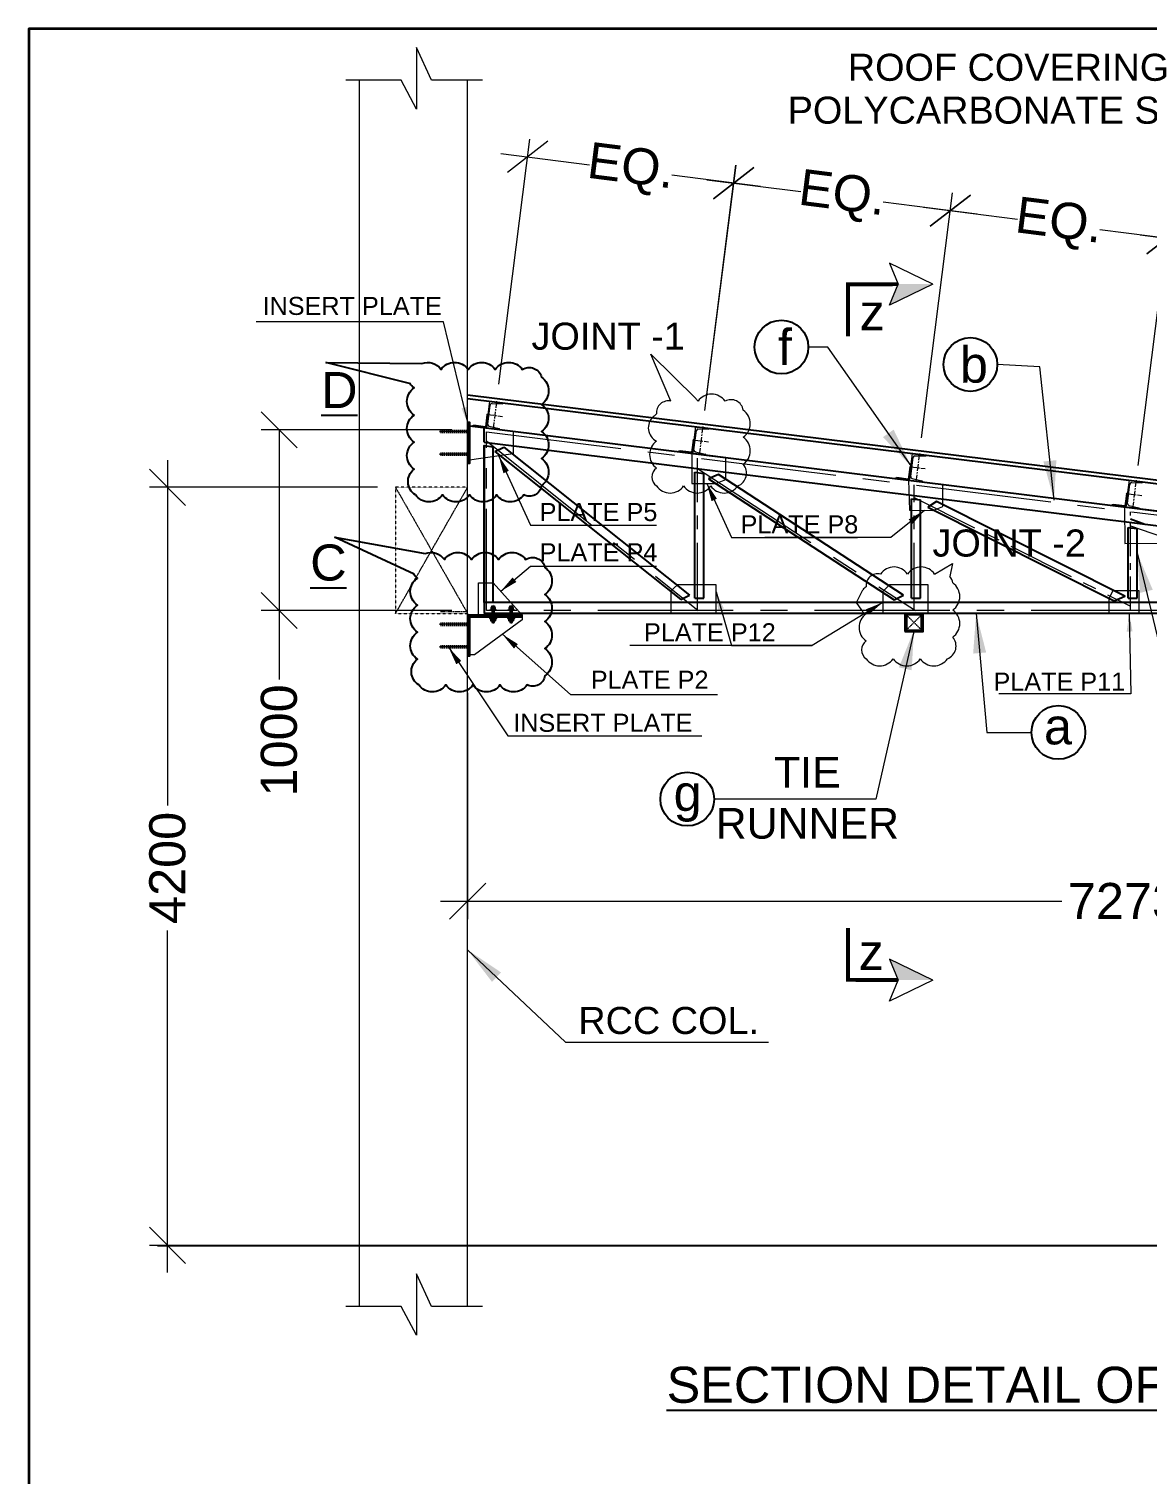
# Model space of a CAD drawing. Header units: inches. Extents: x 1789308 to 1948517, y 1504002 to 1708835.
# Drawn here: x 1825730 to 1850513, y 1643474 to 1675503 of the extents above; entities that cross this region are included whole.
import ezdxf
from ezdxf.enums import TextEntityAlignment as Align

# ---------------------------------------------------------------- set-up
doc = ezdxf.new("R2010")
doc.units = ezdxf.units.IN
doc.header["$LTSCALE"] = 0.015
doc.header["$MEASUREMENT"] = 0
doc.header["$PDMODE"] = 34
doc.header["$PDSIZE"] = -0.1
for name, pattern in [('CENTER', [2, 1.25, -0.25, 0.25, -0.25]), ('CENTER2', [1.125, 0.75, -0.125, 0.125, -0.125]), ('DASHED2', [0.375, 0.25, -0.125]), ('HIDDEN', [0.375, 0.25, -0.125])]:
    doc.linetypes.add(name, pattern=pattern)
for name, color, linetype, lineweight in [('50x50x6', 114, 'Continuous', 9), ('BEAM - STR', 150, 'DASHED2', 30), ('CEN', 5, 'CENTER', 15), ('CENTER LINE', 1, 'CENTER2', 18), ('COLUMN - STR', 6, 'Continuous', 15), ('GRID - COLUMN - STR', 251, 'CENTER', 15), ('lintel', 84, 'Continuous', 35), ('PLATE', 1, 'Continuous', 25), ('RF', 90, 'Continuous', 30), ('SECTION', 3, 'Continuous', 20), ('SECTION -  LINE - STR', 3, 'Continuous', 20), ('TEXT', 7, 'Continuous', 5), ('TRUSS', 82, 'Continuous', 25)]:
    doc.layers.add(name, color=color, linetype=linetype, lineweight=lineweight)
for name, color, linetype in [('DIM DEM', 191, 'Continuous'), ('SECTION LINE', 54, 'Continuous'), ('STR_Dimension_Pranav', 30, 'Continuous'), ('STR_TEXT_Pranav', 62, 'Continuous'), ('TITLE', 7, 'Continuous'), ('tube 63x63x4.5', 70, 'Continuous'), ('TXT', 2, 'Continuous')]:
    doc.layers.add(name, color=color, linetype=linetype)
doc.layers.add('Grid', color=7, linetype='DASHED2', lineweight=9, true_color=0x919191)
doc.layers.add('HATCH', color=7, linetype='Continuous', lineweight=5, true_color=0xc2c2c2)
doc.styles.add('ARIAL NARROW', font='ARIALN.TTF')
doc.styles.add('PRADEEP - STR', font='swissel.ttf')
doc.styles.add('ROMAND', font='arial.ttf')
doc.dimstyles.new('SHIFT DIM', dxfattribs={"dimtxt": 250, "dimasz": 200, "dimexe": 100, "dimexo": 100, "dimgap": 0.02, "dimtad": 0, "dimdec": 0, "dimzin": 0, "dimdsep": 46, "dimtxsty": 'ARIAL NARROW', "dimblk": 'OBLIQUE', "dimcen": 0.09, "dimdle": 150, "dimclrd": 256, "dimclre": 256, "dimclrt": 7, "dimadec": 0, "dimazin": 0, "dimtfac": 1, "dimtdec": 0, "dimtofl": 0, "dimtmove": 0, "dimatfit": 3, "dimfxl": 0.1, "dimtolj": 1, "dimtzin": 0, "dimlwd": 13, "dimlwe": 13, "dimarcsym": 0})

# ---------------------------------------------------------------- blocks, each defined once
blk = doc.blocks.new('_Oblique')
at = {"color": 0, "linetype": 'ByBlock', "lineweight": -2}
blk.add_line((-0.5, -0.5), (0.5, 0.5), dxfattribs=at)
blk = doc.blocks.new('*D486')
at = {"layer": 'Defpoints', "color": 0, "transparency": 16777216}
for p in [(-8316.7, 983), (-7259.9, 983), (-7259.9, -17)]:
    blk.add_point(p, dxfattribs=at)
at = {"layer": 'DIM DEM', "lineweight": 13, "transparency": 16777216}
for p, q in [((-7359.9, 983), (-8416.7, 983)), ((-8316.7, 983), (-8316.7, -167)), ((-7359.9, -17), (-8416.7, -17)), ((-8316.7, -17), (-8316.7, -399.7))]:
    blk.add_line(p, q, dxfattribs=at)
at = {"layer": 'DIM DEM', "lineweight": 13, "transparency": 16777216, "xscale": 200, "yscale": 200, "zscale": 200}
for p, rotation in [((-8316.7, 983), 90), ((-8316.7, -17), 270)]:
    blk.add_blockref('_Oblique', p, dxfattribs=dict(at, rotation=rotation))
at = {"layer": 'DIM DEM', "color": 7, "transparency": 16777216, "insert": (-8316.7, -737.3), "char_height": 200, "attachment_point": 5, "rotation": 90, "style": 'PRADEEP - STR'}
blk.add_mtext('\\A1;1000', dxfattribs=at)
blk = doc.blocks.new('*D487')
at = {"layer": 'Defpoints', "color": 0, "transparency": 16777216}
for p in [(1.4, -210, 0), (-7271.9, -374), (1.4, -1628.5)]:
    blk.add_point(p, dxfattribs=at)
at = {"layer": 'DIM DEM', "lineweight": 13, "transparency": 16777216}
for p, q in [((1.4, -310), (1.4, -1728.5)), ((-7271.9, -474), (-7271.9, -1728.5)), ((-7421.9, -1628.5), (-3979.2, -1628.5)), ((151.4, -1628.5), (-3291.3, -1628.5))]:
    blk.add_line(p, q, dxfattribs=at)
at = {"layer": 'DIM DEM', "lineweight": 13, "transparency": 16777216, "xscale": 200, "yscale": 200, "zscale": 200, "rotation": 180}
blk.add_blockref('_Oblique', (-7271.9, -1628.5), dxfattribs=at)
at = {"layer": 'DIM DEM', "lineweight": 13, "transparency": 16777216, "xscale": 200, "yscale": 200, "zscale": 200}
blk.add_blockref('_Oblique', (1.4, -1628.5), dxfattribs=at)
at = {"layer": 'DIM DEM', "color": 7, "transparency": 16777216, "insert": (-3635.2, -1628.5), "char_height": 200, "attachment_point": 5, "style": 'PRADEEP - STR'}
blk.add_mtext('\\A1;7273', dxfattribs=at)
blk = doc.blocks.new('*D479')
at = {"layer": 'Defpoints', "color": 0, "transparency": 16777216}
for p in [(-7671.9, 665), (-8934.9, -3535), (-7759.5, -3535)]:
    blk.add_point(p, dxfattribs=at)
at = {"layer": 'DIM DEM', "lineweight": 13, "transparency": 16777216}
for p, q in [((-8934.9, 815), (-8934.9, -1097.3)), ((-7771.9, 665), (-9034.9, 665)), ((-8934.9, -3685), (-8934.9, -1790)), ((-7859.5, -3535), (-9034.9, -3535))]:
    blk.add_line(p, q, dxfattribs=at)
at = {"layer": 'DIM DEM', "lineweight": 13, "transparency": 16777216, "xscale": 200, "yscale": 200, "zscale": 200}
for p, rotation in [((-8934.9, 665), 90), ((-8934.9, -3535), 270)]:
    blk.add_blockref('_Oblique', p, dxfattribs=dict(at, rotation=rotation))
at = {"layer": 'DIM DEM', "color": 7, "transparency": 16777216, "insert": (-8934.9, -1443.7), "char_height": 200, "attachment_point": 5, "rotation": 90, "style": 'PRADEEP - STR'}
blk.add_mtext('\\A1;4200', dxfattribs=at)
blk = doc.blocks.new('A$C284E463E')
for p, q in [((-0.375, 1.5), (0.375, 1.5)), ((-0.375, 0), (-0.375, 1.5)), ((-0.321, 0.214), (-0.321, 1.286)), ((-0.231, 1.386), (0.33, 1.445)), ((-0.375, 0), (0.375, 0)), ((-0.231, 0.114), (0.33, 0.055)), ((0.375, 0), (0.375, 0.006))]:
    blk.add_line(p, q)
for centre, radius, start, end in [((-0.221, 1.286), 0.1, 96, 180), ((0.325, 1.494), 0.05, 276, 0), ((-0.221, 0.214), 0.1, 180, 264), ((0.325, 0.006), 0.05, 0, 84)]:
    blk.add_arc(centre, radius, start, end)
at = {"layer": 'CEN', "color": 1, "ltscale": 20}
for points in [[(0, 1.55), (0, -0.05)], [(-0.425, 0.75), (0.425, 0.75)]]:
    blk.add_lwpolyline(points, dxfattribs=at)
blk = doc.blocks.new('*D480')
at = {"layer": 'Defpoints', "color": 0, "transparency": 16777216}
for p in [(-3396.9, 2044.7), (-3569.8, 686.5), (-2369.5, 533.7)]:
    blk.add_point(p, dxfattribs=at)
at = {"layer": 'DIM DEM', "lineweight": 13, "transparency": 16777216}
for p, q in [((-3557.2, 785.7), (-3384.3, 2143.9)), ((-3545.7, 2063.7), (-3025.3, 1997.4)), ((-2047.8, 1872.9), (-2568.1, 1939.2)), ((-2356.9, 632.9), (-2184, 1991.1))]:
    blk.add_line(p, q, dxfattribs=at)
at = {"layer": 'DIM DEM', "lineweight": 13, "transparency": 16777216, "xscale": 200, "yscale": 200, "zscale": 200}
for p, rotation in [((-3396.9, 2044.7), 172.7434610780824), ((-2196.6, 1891.9), 352.7434610780824)]:
    blk.add_blockref('_Oblique', p, dxfattribs=dict(at, rotation=rotation))
at = {"layer": 'DIM DEM', "color": 7, "transparency": 16777216, "insert": (-2796.7, 1968.3), "char_height": 200, "attachment_point": 5, "rotation": 352.74346, "style": 'PRADEEP - STR'}
blk.add_mtext('\\A1;EQ.', dxfattribs=at)
blk = doc.blocks.new('*D481')
at = {"layer": 'Defpoints', "color": 0, "transparency": 16777216}
for p in [(-4597.2, 2197.6), (-4770.1, 839.4), (-3569.8, 686.5)]:
    blk.add_point(p, dxfattribs=at)
at = {"layer": 'DIM DEM', "lineweight": 13, "transparency": 16777216}
for p, q in [((-4757.5, 938.6), (-4584.6, 2296.8)), ((-4746, 2216.5), (-4225.7, 2150.2)), ((-3248.1, 2025.8), (-3768.5, 2092)), ((-3557.2, 785.7), (-3384.3, 2143.9))]:
    blk.add_line(p, q, dxfattribs=at)
at = {"layer": 'DIM DEM', "lineweight": 13, "transparency": 16777216, "xscale": 200, "yscale": 200, "zscale": 200}
for p, rotation in [((-4597.2, 2197.6), 172.7434610780676), ((-3396.9, 2044.7), 352.7434610780676)]:
    blk.add_blockref('_Oblique', p, dxfattribs=dict(at, rotation=rotation))
at = {"layer": 'DIM DEM', "color": 7, "transparency": 16777216, "insert": (-3997.1, 2121.1), "char_height": 200, "attachment_point": 5, "rotation": 352.74346, "style": 'PRADEEP - STR'}
blk.add_mtext('\\A1;EQ.', dxfattribs=at)
blk = doc.blocks.new('*D482')
at = {"layer": 'Defpoints', "color": 0, "transparency": 16777216}
for p in [(-5797.5, 2350.4), (-5970.5, 992.2), (-4770.1, 839.4)]:
    blk.add_point(p, dxfattribs=at)
at = {"layer": 'DIM DEM', "lineweight": 13, "transparency": 16777216}
for p, q in [((-5957.8, 1091.4), (-5784.9, 2449.6)), ((-5946.3, 2369.3), (-5426, 2303.1)), ((-4448.4, 2178.6), (-4968.8, 2244.9)), ((-4757.5, 938.6), (-4584.6, 2296.8))]:
    blk.add_line(p, q, dxfattribs=at)
at = {"layer": 'DIM DEM', "lineweight": 13, "transparency": 16777216, "xscale": 200, "yscale": 200, "zscale": 200}
for p, rotation in [((-5797.5, 2350.4), 172.7434610780676), ((-4597.2, 2197.6), 352.7434610780676)]:
    blk.add_blockref('_Oblique', p, dxfattribs=dict(at, rotation=rotation))
at = {"layer": 'DIM DEM', "color": 7, "transparency": 16777216, "insert": (-5197.4, 2274), "char_height": 200, "attachment_point": 5, "rotation": 352.74346, "style": 'PRADEEP - STR'}
blk.add_mtext('\\A1;EQ.', dxfattribs=at)
blk = doc.blocks.new('A$C439D000B')
at = {"layer": 'CENTER LINE'}
for p, q in [((-50, -50), (50, 50)), ((50, -50), (-50, 50))]:
    blk.add_line(p, q, dxfattribs=at)
at = {"layer": 'TRUSS'}
for points in [[(-50, -50), (50, -50), (50, 50), (-50, 50)], [(-42, -42), (42, -42), (42, 42), (-42, 42)]]:
    blk.add_lwpolyline(points, close=True, dxfattribs=at)
blk = doc.blocks.new('A$C0C624CE9')
at = {"layer": '50x50x6'}
h = blk.add_hatch(color=256, dxfattribs=at)
h.dxf.hatch_style = 1
h.paths.add_polyline_path([(0.24, 0), (0, 0), (0, 0.24), (0.014, 0.231), (0.018, 0.217), (0.018, 0.018), (0.212, 0.018), (0.227, 0.013)])
at = {"layer": 'SECTION -  LINE - STR', "color": 110}
for points in [[(0, 0.24), (0, 0), (0.24, 0)], [(0.018, 0.219), (0.018, 0.018), (0.21, 0.018)]]:
    blk.add_lwpolyline(points, dxfattribs=at)
for centre, radius, start, end in [((-0.006, 0.217), 0.0238, 354.9907, 76.0746), ((0.21, -0.016), 0.0341, 28.1622, 90.5741)]:
    blk.add_arc(centre, radius, start, end, dxfattribs=at)
blk = doc.blocks.new('*D485')
at = {"layer": 'Defpoints', "color": 0, "transparency": 16777216}
for p in [(-5797.9, 2350.4), (-7112.1, 1137.3), (-5970.5, 992.2)]:
    blk.add_point(p, dxfattribs=at)
at = {"layer": 'DIM DEM', "lineweight": 13, "transparency": 16777216}
for p, q in [((-7099.5, 1236.5), (-6926.9, 2594.7)), ((-7088.3, 2514.4), (-6597.3, 2452)), ((-5957.9, 1091.4), (-5785.3, 2449.6)), ((-5649.1, 2331.5), (-6140.1, 2393.9))]:
    blk.add_line(p, q, dxfattribs=at)
at = {"layer": 'DIM DEM', "lineweight": 13, "transparency": 16777216, "xscale": 200, "yscale": 200, "zscale": 200}
for p, rotation in [((-6939.5, 2495.5), 172.7589111045554), ((-5797.9, 2350.4), 352.7589111045554)]:
    blk.add_blockref('_Oblique', p, dxfattribs=dict(at, rotation=rotation))
at = {"layer": 'DIM DEM', "color": 7, "transparency": 16777216, "insert": (-6368.7, 2423), "char_height": 200, "attachment_point": 5, "rotation": 352.75891, "style": 'PRADEEP - STR'}
blk.add_mtext('\\A1;EQ.', dxfattribs=at)
blk = doc.blocks.new('A$C2C387ABC')
at = {"layer": 'HATCH'}
h = blk.add_hatch(dxfattribs=at)
h.set_pattern_fill('ANSI31', color=256, scale=50)
h.set_pattern_definition([(45, (-845393.1366, 470232.7714), (-4.419417382, 4.419417382), [])])
h.paths.add_polyline_path([(-7271.9, 1024.3), (-7271.9, 799.2), (-7265.9, 799.2), (-7259.9, 799.2), (-7259.9, 1024.2), (-7265.9, 1024.2)])
h = blk.add_hatch(dxfattribs=at)
h.set_pattern_fill('ANSI31', color=256, scale=50)
h.set_pattern_definition([(45, (-845393.1366, 469164.5306), (-4.419417382, 4.419417382), [])])
h.paths.add_polyline_path([(-7271.9, -44), (-7271.9, -269), (-7265.9, -269), (-7259.9, -269), (-7259.9, -44), (-7265.9, -44)])
h = blk.add_hatch(dxfattribs=at)
h.set_pattern_fill('ANSI31', color=256, scale=50)
h.set_pattern_definition([(45, (-841265.8866, 468054.5306), (-4.419417382, 4.419417382), [])])
h.paths.add_polyline_path([(-6969.9, -44), (-7259.9, -44), (-7259.9, -52), (-6969.9, -52)])
at = {"layer": 'TEXT'}
for points in [[(-4886.3, 1790.6), (-4694.7, 1790.6), (-4934.8, 1674)], [(-4886.3, -2065.3), (-4694.7, -2065.3), (-4934.8, -1948.7)]]:
    blk.add_hatch(color=24, dxfattribs=at).paths.add_polyline_path(points)
for p, q in [((-4694.7, 1790.6, 0), (-4934.8, 1907.1, 0)), ((-4934.8, 1907.1, 0), (-4886.3, 1790.6, 0)), ((-4934.8, 1674, 0), (-4886.3, 1790.6, 0)), ((-4694.7, 1790.6, 0), (-4934.8, 1674, 0)), ((-4934.8, -1948.7, 0), (-4886.3, -2065.3, 0)), ((-4694.7, -2065.3, 0), (-4934.8, -1948.7, 0)), ((-4694.7, -2065.3, 0), (-4934.8, -2181.9, 0)), ((-4934.8, -2181.9, 0), (-4886.3, -2065.3, 0))]:
    blk.add_line(p, q)
at = {"color": 1, "linetype": 'HIDDEN'}
for p, q in [((-7136.3, 8), (-7136.3, -0.6)), ((-7125.8, 8), (-7125.8, -0.6)), ((-7036.3, 8), (-7036.3, -0.6)), ((-7025.8, 8), (-7025.8, -0.6)), ((-7136.3, -17), (-7136.3, -59.3)), ((-7136.3, -84.2), (-7136.3, -75.7)), ((-7125.8, -17), (-7125.8, -59.3)), ((-7125.8, -84.2), (-7125.8, -75.7)), ((-7036.3, -17), (-7036.3, -59.3)), ((-7036.3, -84.2), (-7036.3, -75.7)), ((-7025.8, -17), (-7025.8, -59.3)), ((-7025.8, -84.2), (-7025.8, -75.7))]:
    blk.add_line(p, q, dxfattribs=at)
at = {"color": 1}
for p, q in [((-7138.6, -17), (-7138.6, -59.3)), ((-7123.6, -17), (-7138.6, -17)), ((-7123.6, -59.3), (-7138.6, -59.3)), ((-7123.6, -59.3), (-7123.6, -17)), ((-7038.6, -17), (-7038.6, -59.3)), ((-7023.6, -17), (-7038.6, -17)), ((-7023.6, -59.3), (-7038.6, -59.3)), ((-7023.6, -59.3), (-7023.6, -17))]:
    blk.add_line(p, q, dxfattribs=at)
at = {"color": 4}
for points in [[(-6145.5, 1142), (-6257.5, 1403), (-6006.1, 1154.6)], [(-4684.5, 184.5), (-4585.9, 243.6), (-4601, 170.6)], [(-5087.8, -15.6), (-5117.1, 26), (-5082.1, 97.3)]]:
    blk.add_lwpolyline(points, dxfattribs=at)
for points in [[(-6243.1, 1054.8, 0.542784), (-6225, 921.5, 0.520567), (-6225, 771.5, 0.520567), (-6225, 672.5, 0.520567), (-6075, 672.5, 0.520567), (-5925, 672.5, 0.520567), (-5775, 672.5, 0.520567), (-5745, 792.5, 0.520567), (-5745, 942.5, 0.520567), (-5745, 1092.5, 0.520567), (-5845.5, 1142, 0.520567), (-5995.5, 1142, 0.045147), (-6006.1, 1154.6, 0.045147)], [(-6145.5, 1142, 0.520567), (-6225, 1071.5, 0.067691), (-6243.1, 1054.8)], [(-5087.8, -15.6, 0.171083), (-5064, -36, 0.520567), (-5064, -186, 0.520567), (-5064, -285, 0.520567), (-4914, -285, 0.520567), (-4764, -285, 0.520567), (-4614, -285, 0.520567), (-4584, -165, 0.520567), (-4584, -15, 0.520567), (-4584, 135, 0.147305), (-4601, 170.6, 0.147305)], [(-4684.5, 184.5, 0.520567), (-4834.5, 184.5, 0.520567), (-4984.5, 184.5, 0.520567), (-5064, 114, 0.067691), (-5082.1, 97.3)]]:
    blk.add_lwpolyline(points, format="xyb", dxfattribs=at)
at = {"color": 1}
for points in [[(-7259.9, 815.5), (-7259.9, 1005.6), (-7181.1, 995.6), (-7018.9, 975.8), (-7020.3, 850.6), (-7223.9, 820.8), (-7259.9, 815.5)], [(-6969.9, -44), (-7211.1, -44), (-7211.1, 136), (-7131.1, 136), (-6969.9, -44)], [(-7259.8, -264), (-7259.9, -44), (-6969.9, -44), (-6969.9, -69), (-7234.8, -264), (-7259.8, -264)]]:
    blk.add_lwpolyline(points, dxfattribs=at)
at = {"color": 4, "elevation": 0}
blk.add_lwpolyline([(-5840.8, 829.9), (-6029.5, 853.3), (-6029.5, 686.7), (-5896.4, 685.5), (-5840.8, 707.9)], close=True, dxfattribs=at)
at = {"color": 4}
blk.add_lwpolyline([(-4639.6, 681.2), (-4828.4, 704.6), (-4824.5, 538), (-4695.2, 536.8), (-4639.6, 559.2)], close=True, dxfattribs=at)
at = {"color": 5, "elevation": 0}
blk.add_lwpolyline([(-3409.6, 528.9), (-3631.6, 556.4), (-3631.4, 354.4), (-3434.7, 355), (-3409.6, 420.3)], close=True, dxfattribs=at)
at = {"color": 3}
for points in [[(-5895.5, -34), (-5895.5, 124.8), (-6109.1, 125.1), (-6147, 91.8), (-6147, -34), (-5895.5, -34)], [(-4720.5, -34), (-4720.5, 124.8), (-4934.1, 125.1), (-4972, 87.6), (-4972, -34), (-4720.5, -34)]]:
    blk.add_lwpolyline(points, dxfattribs=at)
at = {"color": 6}
blk.add_lwpolyline([(-3717.3, -34), (-3717.9, 50.2), (-3695.8, 94.1), (-3694.6, 93.9), (-3552.3, 93.4), (-3552.3, -34), (-3717.3, -34)], dxfattribs=at)
at = {"color": 1}
for points in [[(-7138.6, -0.6), (-7138.6, 8), (-7123.6, 8), (-7123.6, -0.6)], [(-7038.6, -0.6), (-7038.6, 8), (-7023.6, 8), (-7023.6, -0.6)], [(-7151.7, -14.4), (-7110.5, -14.4), (-7110.5, -17), (-7151.7, -17)], [(-7151.7, -61.8), (-7110.5, -61.8), (-7110.5, -59.3), (-7151.7, -59.3)], [(-7138.6, -75.7), (-7138.6, -84.2), (-7123.6, -84.2), (-7123.6, -75.7)], [(-7051.7, -14.4), (-7010.5, -14.4), (-7010.5, -17), (-7051.7, -17)], [(-7051.7, -61.8), (-7010.5, -61.8), (-7010.5, -59.3), (-7051.7, -59.3)], [(-7038.6, -75.7), (-7038.6, -84.2), (-7023.6, -84.2), (-7023.6, -75.7)]]:
    blk.add_lwpolyline(points, close=True, dxfattribs=at)
for points in [[(-7144.2, -14.4), (-7136.7, -14.4), (-7136.7, -2.1, 0.414214), (-7138.2, -0.6), (-7142.7, -0.6, 0.414214), (-7144.2, -2.1)], [(-7144.2, -61.8), (-7136.7, -61.8), (-7136.7, -74.2, -0.414214), (-7138.2, -75.7), (-7142.7, -75.7, -0.414214), (-7144.2, -74.2)], [(-7136.7, -14.4), (-7125.5, -14.4), (-7125.5, -2.1, 0.414214), (-7127, -0.6), (-7135.2, -0.6, 0.414214), (-7136.7, -2.1)], [(-7136.7, -61.8), (-7125.5, -61.8), (-7125.5, -74.2, -0.414214), (-7127, -75.7), (-7135.2, -75.7, -0.414214), (-7136.7, -74.2)], [(-7125.5, -14.4), (-7118, -14.4), (-7118, -2.1, 0.414214), (-7119.5, -0.6), (-7124, -0.6, 0.414214), (-7125.5, -2.1)], [(-7125.5, -61.8), (-7118, -61.8), (-7118, -74.2, -0.414214), (-7119.5, -75.7), (-7124, -75.7, -0.414214), (-7125.5, -74.2)], [(-7044.2, -14.4), (-7036.7, -14.4), (-7036.7, -2.1, 0.414214), (-7038.2, -0.6), (-7042.7, -0.6, 0.414214), (-7044.2, -2.1)], [(-7044.2, -61.8), (-7036.7, -61.8), (-7036.7, -74.2, -0.414214), (-7038.2, -75.7), (-7042.7, -75.7, -0.414214), (-7044.2, -74.2)], [(-7036.7, -14.4), (-7025.5, -14.4), (-7025.5, -2.1, 0.414214), (-7027, -0.6), (-7035.2, -0.6, 0.414214), (-7036.7, -2.1)], [(-7036.7, -61.8), (-7025.5, -61.8), (-7025.5, -74.2, -0.414214), (-7027, -75.7), (-7035.2, -75.7, -0.414214), (-7036.7, -74.2)], [(-7025.5, -14.4), (-7018, -14.4), (-7018, -2.1, 0.414214), (-7019.5, -0.6), (-7024, -0.6, 0.414214), (-7025.5, -2.1)], [(-7025.5, -61.8), (-7018, -61.8), (-7018, -74.2, -0.414214), (-7019.5, -75.7), (-7024, -75.7, -0.414214), (-7025.5, -74.2)]]:
    blk.add_lwpolyline(points, format="xyb", close=True, dxfattribs=at)
at = {"layer": 'BEAM - STR', "lineweight": -2}
for p, q in [((-7671.9, 665), (-7271.9, -35)), ((-7671.9, -35), (-7271.9, 665))]:
    blk.add_line(p, q, dxfattribs=at)
blk.add_lwpolyline([(-7671.9, -35), (-7271.9, -35), (-7271.9, 665), (-7671.9, 665)], close=True, dxfattribs=at)
at = {"layer": 'CENTER LINE', "linetype": 'CENTER', "ltscale": 0.05}
for p, q in [((-7131.1, 13.5), (-7131.1, -89.1)), ((-7031.1, 13.5), (-7031.1, -89.1))]:
    blk.add_line(p, q, dxfattribs=at)
at = {"layer": 'COLUMN - STR'}
for p, q in [((-7871.9, -3873.5), (-7871.9, 2920.6)), ((-7271.9, -3873.5), (-7271.9, 2920.6))]:
    blk.add_line(p, q, dxfattribs=at)
at = {"layer": 'COLUMN - STR', "elevation": 0}
for points in [[(-7190.2, 2920.6), (-7471.9, 2920.6), (-7556.1, 3102.1), (-7556.1, 2760.9), (-7640.4, 2920.6), (-7947.7, 2920.6)], [(-7190.2, -3873.5), (-7471.9, -3873.5), (-7556.1, -3692.1), (-7556.1, -4033.3), (-7640.4, -3873.5), (-7947.7, -3873.5)]]:
    blk.add_lwpolyline(points, dxfattribs=at)
at = {"layer": 'Grid', "linetype": 'CENTER2', "ltscale": 2500}
for p, q in [((-7271.9, 974.2), (-7421.9, 974.2)), ((-7271.9, 849.2), (-7421.9, 849.2)), ((-7271.9, -25), (-7421.9, -25)), ((-7271.9, -94), (-7421.9, -94)), ((-7271.9, -219), (-7421.9, -219))]:
    blk.add_line(p, q, dxfattribs=at)
at = {"layer": 'GRID - COLUMN - STR', "color": 5, "ltscale": 30000}
blk.add_line((-7167.1, -17), (-7167.1, 971.5), dxfattribs=at)
at = {"layer": 'GRID - COLUMN - STR', "color": 5, "ltscale": 40000}
for p, q in [((-7167.1, 971.5), (1.4, 84.4, 0)), ((-7167.1, 922.7), (-5993.9, -17)), ((-5998.6, 768.7), (-4790.8, -17)), ((200, -17), (-7167.1, -17))]:
    blk.add_line(p, q, dxfattribs=at)
at = {"layer": 'GRID - COLUMN - STR', "color": 5, "ltscale": 20000}
for p, q in [((-5998.6, -17), (-5998.6, 826.9)), ((-4798.6, -17), (-4798.6, 678.4)), ((-4798.6, 609.1), (-3598.6, 5.9))]:
    blk.add_line(p, q, dxfattribs=at)
at = {"layer": 'GRID - COLUMN - STR', "color": 5, "ltscale": 10000}
for p, q in [((-3598.6, -17), (-3598.6, 529.9)), ((-3598.6, 452.5), (-2434.4, 40.6))]:
    blk.add_line(p, q, dxfattribs=at)
at = {"layer": 'PLATE'}
blk.add_lwpolyline([(-7271.9, 1024.3), (-7271.9, 799.2), (-7259.9, 799.2), (-7259.9, 1024.2)], close=True, dxfattribs=at)
at = {"layer": 'PLATE', "color": 5}
blk.add_lwpolyline([(-7271.9, -44), (-7271.9, -269), (-7259.9, -269), (-7259.9, -44)], close=True, dxfattribs=at)
at = {"layer": 'PLATE', "color": 201}
blk.add_lwpolyline([(-7259.9, -52), (-6969.9, -52), (-6969.9, -44), (-7259.9, -44)], close=True, dxfattribs=at)
at = {"layer": 'RF', "linetype": 'HIDDEN', "ltscale": 2000}
for p, q in [((-7271.9, 978.2), (-7421.9, 978.2)), ((-7421.9, 978.2), (-7421.9, 970.2)), ((-7271.9, 970.2), (-7421.9, 970.2)), ((-7271.9, 853.2), (-7421.9, 853.2)), ((-7421.9, 853.2), (-7421.9, 845.2)), ((-7271.9, 845.2), (-7421.9, 845.2)), ((-7271.9, -90), (-7421.9, -90)), ((-7421.9, -90), (-7421.9, -98)), ((-7271.9, -98), (-7421.9, -98)), ((-7271.9, -215), (-7421.9, -215)), ((-7421.9, -215), (-7421.9, -223)), ((-7271.9, -223), (-7421.9, -223))]:
    blk.add_line(p, q, dxfattribs=at)
at = {"layer": 'SECTION', "linetype": 'DASHED2', "ltscale": 2, "const_width": 21.9, "elevation": 0}
for points in [[(-4886.3, 1790.6), (-5164.3, 1789), (-5164.3, 1502.2)], [(-4886.3, -2065.3), (-5164.3, -2063.7), (-5164.3, -1777)]]:
    blk.add_lwpolyline(points, dxfattribs=at)
at = {"layer": 'SECTION LINE'}
for p, q in [((-7587.5, 1237.5), (-8058.6, 1357)), ((-8058.6, 1357), (-7526.3, 1351.2)), ((-7568.9, 184.3), (-8009, 388.8)), ((-8009, 388.8), (-7507.8, 298))]:
    blk.add_line(p, q, dxfattribs=at)
for points in [[(-7526.3, 1351.2, -0.341999), (-7419.2, 1318, -0.520567), (-7269.2, 1318, -0.520567), (-7119.2, 1318, -0.520567), (-6969.2, 1318, -0.520567), (-6862.6, 1274.7, -0.520567), (-6862.6, 1124.7, -0.520567), (-6862.6, 974.7, -0.520567), (-6862.6, 824.7, -0.520567), (-6862.6, 674.7, -0.520567), (-6961.3, 623.4, -0.520567), (-7111.3, 623.4, -0.520567), (-7261.3, 623.4, -0.520567), (-7411.3, 623.4, -0.520567), (-7561.3, 623.4, -0.520567), (-7569.2, 765.5, -0.520567), (-7569.2, 915.5, -0.520567), (-7569.2, 1065.5, -0.520567), (-7569.2, 1215.5, -0.130201), (-7589.9, 1240, -0.130201)], [(-7507.8, 298, -0.341999), (-7400.7, 264.8, -0.520567), (-7250.7, 264.8, -0.520567), (-7100.7, 264.8, -0.520567), (-6950.7, 264.8, -0.520567), (-6844, 221.4, -0.520567), (-6844, 71.4, -0.520567), (-6844, -78.6, -0.520567), (-6844, -228.6, -0.520567), (-6844, -378.6, -0.520567), (-6942.7, -429.8, -0.520567), (-7092.7, -429.8, -0.520567), (-7242.7, -429.8, -0.520567), (-7392.7, -429.8, -0.520567), (-7542.7, -429.8, -0.520567), (-7550.7, -287.7, -0.520567), (-7550.7, -137.7, -0.520567), (-7550.7, 12.3, -0.520567), (-7550.7, 162.3, -0.130201), (-7571.3, 186.8, -0.130201)]]:
    blk.add_lwpolyline(points, format="xyb", dxfattribs=at)
at = {"layer": 'STR_TEXT_Pranav', "color": 1}
for centre in [(-5533.2, 1442.2), (-4486.3, 1345.3), (-3998.9, -692.8), (-6054.9, -1062.4)]:
    blk.add_circle(centre, 148.9, dxfattribs=at)
at = {"layer": 'TRUSS', "ltscale": 50000}
for p, q in [((-7259.9, 1005.6), (1.4, 106.6, 0)), ((-7181.1, 914.8), (1.4, 26, 0)), ((-7131.1, 26), (-7131.1, 890.1)), ((-7072.3, 888.3), (-6042.7, 67.5)), ((-7120.7, 863.7), (-6091.6, 43.4)), ((-6012.6, 51), (-6012.6, 748.5)), ((-5962.6, 51), (-5962.6, 742.3)), ((-5882.6, 735.1), (-5937.7, 712.4)), ((-4856.2, 67.5), (-5882.6, 735.1)), ((-5937.7, 712.4), (-4907.9, 42.5)), ((-4812.6, 51), (-4812.6, 601)), ((-4762.6, 51), (-4762.6, 594.8)), ((-4673.8, 586.7), (-4721.3, 554.6)), ((-4721.3, 554.6), (-3690.1, 36.3)), ((-3598.6, 490.8), (-3519.1, 461.6)), ((-3612.6, 51), (-3612.6, 443)), ((-3562.6, 51), (-3562.6, 436.8)), ((200, 26), (-7181.1, 26)), ((200, -34), (-7181.1, -34))]:
    blk.add_line(p, q, dxfattribs=at)
at = {"layer": 'TRUSS'}
blk.add_line((-8989.8, -3535), (1242.6, -3535), dxfattribs=at)
at = {"layer": 'TRUSS', "ltscale": 50000}
for points in [[(-7181.1, 914.8), (-7181.1, 995.8)], [(-7181.1, 896.3), (-7131.1, 890.1)], [(-7120.7, 863.7), (-7072.3, 888.3)], [(-6012.6, 748.5), (-5962.6, 742.3)], [(-4812.6, 601), (-4762.6, 594.8)], [(-3690.1, 36.3), (-3630.8, 62.4), (-4673.8, 586.7)], [(-3612.6, 443), (-3562.6, 436.8)], [(-7181.1, 26), (-7181.1, -34)], [(-6091.6, 43.4), (-6042.1, 67.7)], [(-6012.6, 51), (-5962.6, 51)], [(-4907.9, 42.5), (-4856.2, 67.5)], [(-4812.6, 51), (-4762.6, 51)], [(-3612.6, 51), (-3562.6, 51)]]:
    blk.add_lwpolyline(points, dxfattribs=at)
blk.add_lwpolyline([(-7181.1, 26), (-7181.1, 896.3)], close=True, dxfattribs=at)
at = {"layer": 'tube 63x63x4.5', "color": 6, "ltscale": 0.01}
for p, q in [((-7271.9, 1178.1), (200, 253.2, 0)), ((-7271.9, 1157.9), (200, 233, 0))]:
    blk.add_line(p, q, dxfattribs=at)
at = {"layer": 'lintel', "extrusion": (2.03195e-07, -2.68025e-08, 1), "zscale": 333.3333333302617, "rotation": 352.7331544982498}
for p, xscale, yscale in [((-7168.2, 993.9, 0), -333.3333333302624, 333.3333333302623), ((-6026, 852.6, 0), -333.3333333302622, 333.3333333302621), ((-4825.2, 704.2, 0), -333.3333333302622, 333.3333333302622), ((-3624.4, 555.4, 0), -333.3333333302622, 333.3333333302622)]:
    blk.add_blockref('A$C0C624CE9', p, dxfattribs=dict(at, xscale=xscale, yscale=yscale))
at = {"layer": 'SECTION -  LINE - STR', "xscale": 100, "yscale": 100, "zscale": 100, "rotation": 352.7434610780065}
for p in [(-7131, 989.2), (-5988.8, 847.9), (-4788, 699.5), (-3587.2, 550.7, 0)]:
    blk.add_blockref('A$C284E463E', p, dxfattribs=at)
at = {"layer": 'SECTION -  LINE - STR'}
blk.add_blockref('A$C439D000B', (-4798.6, -84), dxfattribs=at)
at = {"layer": 'STR_Dimension_Pranav', "char_height": 200, "width": 35.511, "attachment_point": 2, "style": 'ARIAL NARROW'}
for s, insert in [('{\\f@Arial Unicode MS|b0|i0|c0|p34;z}', (-5030.8, 1735)), ('{\\f@Arial Unicode MS|b0|i0|c0|p34;f}', (-5513.8, 1541.8)), ('{\\f@Arial Unicode MS|b0|i0|c0|p34;b}', (-4466.9, 1444.9)), ('{\\f@Arial Unicode MS|b0|i0|c0|p34;a}', (-4000.8, -559.2)), ('{\\f@Arial Unicode MS|b0|i0|c0|p34;g}', (-6053, -928.8)), ('{\\f@Arial Unicode MS|b0|i0|c0|p34;z}', (-5035.6, -1809.4, 0))]:
    blk.add_mtext(s, dxfattribs=dict(at, insert=insert))
at = {"layer": 'STR_Dimension_Pranav', "color": 2, "insert": (-5389.6, -828.4), "char_height": 170, "width": 35.511, "attachment_point": 2, "style": 'ARIAL NARROW'}
blk.add_mtext('{\\f@Arial Unicode MS|b0|i0|c0|p34;TIE RUNNER}', dxfattribs=at)
at = {"layer": 'TEXT', "color": 3, "lineweight": 25, "style": 'ROMAND'}
for s, p in [('%%UD', (-7982.8, 1204.1, 0)), ('%%UC', (-8043.5, 248.3, 0)), ('%%USECTION DETAIL OF TRUSS ', (-4236.9, -4307.3, 0))]:
    blk.add_text(s, height=200, dxfattribs=at).set_placement(p, align=Align.MIDDLE_CENTER)
at = {"layer": 'TXT', "style": 'PRADEEP - STR'}
for s, height, p in [('ROOF COVERING', 150, (-4275, 2992.3, 0)), ('POLYCARBONATE SHEET', 150, (-4188.7, 2754.7, 0)), ('INSERT PLATE', 100, (-7911.6, 1670.1, 0)), ('JOINT -1', 150, (-6493.2, 1502.5, 0)), ('PLATE P5', 100, (-6546.9, 527.4, 0)), ('PLATE P8', 100, (-5433.6, 459.9, 0)), ('JOINT -2', 150, (-4271.3, 356.4, 0)), ('PLATE P4', 100, (-6546.9, 305.3, 0)), ('PLATE P12', 100, (-5929.7, -137.4, 0)), ('PLATE P2', 100, (-6263.6, -400.2, 0)), ('PLATE P11', 100, (-3993.4, -411.3, 0)), ('INSERT PLATE', 100, (-6522.5, -639.7, 0)), ('RCC COL.', 150, (-6158.2, -2288.9, 0))]:
    blk.add_text(s, height=height, dxfattribs=at).set_placement(p, align=Align.MIDDLE)
at = {"layer": 'DIM DEM'}
for p1, p2, distance, picture, middle in [((-7112.1, 1137.3), (-5970.5, 992.2), 1369.1, '*D485', (-6368.7, 2423)), ((-2369.5, 533.7), (-3569.8, 686.5), -1369.1, '*D480', (-2796.7, 1968.3))]:
    dim = blk.add_aligned_dim(p1=p1, p2=p2, distance=distance, text='EQ.', dimstyle='SHIFT DIM', override={"dimtxt": 200, "dimtxsty": 'PRADEEP - STR'}, dxfattribs=at)
    dim.commit()
    dim.dimension.update_dxf_attribs({"geometry": picture, "text_midpoint": middle})
for base, p1, p2, picture, middle in [((-5797.5, 2350.4), (-4770.1, 839.4), (-5970.5, 992.2), '*D482', (-5197.4, 2274)), ((-4597.2, 2197.6), (-3569.8, 686.5), (-4770.1, 839.4), '*D481', (-3997.1, 2121.1))]:
    dim = blk.add_linear_dim(base=base, p1=p1, p2=p2, angle=352.74346, text='EQ.', dimstyle='SHIFT DIM', override={"dimtxt": 200, "dimtxsty": 'PRADEEP - STR'}, dxfattribs=at)
    dim.commit()
    dim.dimension.update_dxf_attribs({"geometry": picture, "text_midpoint": middle})
for base, p1, p2, picture, middle in [((-8316.7, 983), (-7259.9, -17), (-7259.9, 983), '*D486', (-8316.7, -737.3)), ((-8934.9, -3535), (-7671.9, 665), (-7759.5, -3535), '*D479', (-8934.9, -1443.7))]:
    dim = blk.add_linear_dim(base=base, p1=p1, p2=p2, angle=90, dimstyle='SHIFT DIM', override={"dimtxt": 200, "dimtxsty": 'PRADEEP - STR'}, dxfattribs=at)
    dim.commit()
    dim.dimension.update_dxf_attribs({"geometry": picture, "text_midpoint": middle, "dimtype": 128})
dim = blk.add_linear_dim(base=(1.4, -1628.5), p1=(-7271.9, -374), p2=(1.4, -210, 0), dimstyle='SHIFT DIM', override={"dimtxt": 200, "dimtxsty": 'PRADEEP - STR'}, dxfattribs=at)
dim.commit()
dim.dimension.update_dxf_attribs({"geometry": '*D487', "text_midpoint": (-3635.2, -1628.5)})
for points, override in [([(-7267, 1009.6), (-7405.3, 1582.4), (-8444.4, 1582.4)], {"dimasz": 100, "dimtxsty": 'PRADEEP - STR'}), ([(-4815.1, 783.4), (-5276.2, 1442.2), (-5384.3, 1442.2)], {"dimasz": 220, "dimtxsty": 'PRADEEP - STR'}), ([(-4022.5, 593), (-4101.1, 1331.9), (-4337.4, 1345.3)], {"dimasz": 220, "dimtxsty": 'PRADEEP - STR'}), ([(-7100.4, 840.7), (-6923.7, 455.3), (-6225, 455.3)], {"dimasz": 100, "dimtxsty": 'PRADEEP - STR'}), ([(-5947.1, 686), (-5810.4, 387.8), (-5111.8, 387.8)], {"dimasz": 100, "dimtxsty": 'PRADEEP - STR'}), ([(-4739.9, 537.2), (-4926.4, 387.8), (-5625.1, 387.8)], {"dimasz": 100, "dimtxsty": 'PRADEEP - STR'}), ([(-3562.6, 302.6), (-3342.1, -613.4), (-3083.8, -613.4)], {"dimasz": 220, "dimtxsty": 'PRADEEP - STR'}), ([(-7088.9, 88.8), (-6923.7, 227.7), (-6225, 227.7)], {"dimasz": 100, "dimtxsty": 'PRADEEP - STR'}), ([(-5895.5, 85.4), (-5810.4, -211.8), (-5363.5, -211.8)], {"dimasz": 100, "dimtxsty": 'PRADEEP - STR'}), ([(-4972, 26.8), (-5363.5, -211.8), (-6373.3, -211.8)], {"dimasz": 100, "dimtxsty": 'PRADEEP - STR'}), ([(-4454.5, -34), (-4395.5, -692.8), (-4147.8, -692.8)], {"dimasz": 220, "dimtxsty": 'PRADEEP - STR'}), ([(-3605.8, -34), (-3598.1, -478.8), (-4328, -478.8)], {"dimasz": 100, "dimtxsty": 'PRADEEP - STR'}), ([(-7079.3, -149.5), (-6702.9, -483.6), (-5886.9, -483.6)], {"dimasz": 100, "dimtxsty": 'PRADEEP - STR'}), ([(-4798.6, -126), (-5009.6, -1062.4), (-5906.1, -1062.4)], {"dimasz": 220, "dimtxsty": 'PRADEEP - STR'}), ([(-7377, -223), (-7048.5, -712.2), (-5974.2, -712.2)], {"dimasz": 100, "dimtxsty": 'PRADEEP - STR'}), ([(-7272.3, -1898, 0), (-6729.6, -2409.2, 0), (-5605.3, -2409.2, 0)], {"dimasz": 220, "dimtxsty": 'PRADEEP - STR'})]:
    blk.add_leader(points, dimstyle='SHIFT DIM', override=override, dxfattribs=at)

msp = doc.modelspace()

# ---------------------------------------------------------------- linework, layer by layer
msp.add_lwpolyline([(1825729.7, 1675502.6), (1926796.4, 1675502.6), (1926796.4, 1604118.9), (1825729.7, 1604118.9)], close=True)
at = {"layer": 'TITLE', "color": 125, "lineweight": 35}
msp.add_lwpolyline([(1825729.7, 1604119), (1926796.4, 1604118.9), (1926796.5, 1675502.6), (1825729.7, 1675502.6)], close=True, dxfattribs=at)

# ---------------------------------------------------------------- block references
at = {"layer": 'SECTION -  LINE - STR', "xscale": 4, "yscale": 4, "zscale": 4}
msp.add_blockref('A$C2C387ABC', (1864541.9, 1662683.2), dxfattribs=at)

doc.saveas('drawing.dxf')
